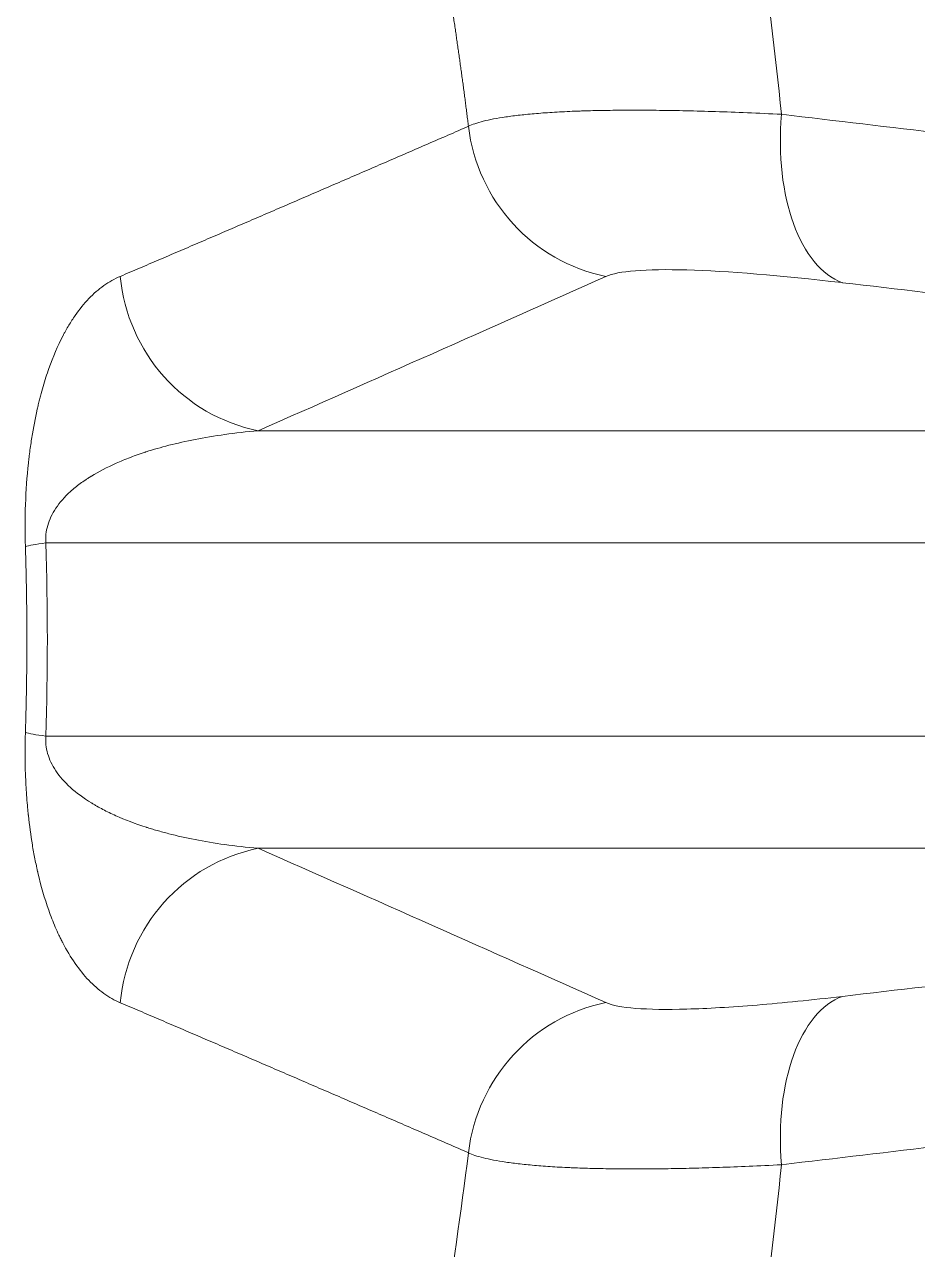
# Model space of a CAD drawing. Header units: millimetres. Extents: x 4664 to 8864, y -38 to 2932.
# Drawn here: x 7902.12 to 7908.89, y 1784.15 to 1793.44 of the extents above; entities that cross this region are included whole.
import ezdxf

# ---------------------------------------------------------------- set-up
doc = ezdxf.new("R2010")
doc.units = ezdxf.units.MM

msp = doc.modelspace()

# ---------------------------------------------------------------- linework, layer by layer
at = {"lineweight": 5}
for p, q in [((7915.9603, 1790.3589), (7903.8928, 1790.3589)), ((7902.2828, 1789.5075), (7915.7783, 1789.5075)), ((7915.7783, 1788.0428), (7902.2828, 1788.0428)), ((7903.8928, 1787.1914), (7915.9603, 1787.1914))]:
    msp.add_line(p, q, dxfattribs=at)
at = {"lineweight": 5, "extrusion": (0, 0, -1)}
for centre, major_axis, ratio, start_param, end_param in [((7908.5599, 1792.7593), (0.1524, 1.297), 0.532307, 3.265384, 4.649943), ((7869.5239, 1806.577), (71.6548, -13.6641), 0.105061, 0.965895, 0.986349), ((7906.7663, 1792.8067), (-0.5326, 1.1924), 0.983264, 3.752663, 5.019753), ((7904.1293, 1791.636), (0.527, -1.1949), 0.983038, 0.606425, 1.898438), ((7869.2875, 1805.2999), (72.9615, -13.6589), 0.10331, 0.966589, 0.987043), ((7903.4138, 1789.5075), (1.3053, 0.0406), 0.053788, 3.316381, 3.666029), ((7876.3244, 1788.7752), (25.9699, 0), 0.952222, 6.253566, 6.312805), ((7903.4138, 1788.0428), (1.3053, -0.0406), 0.053788, 2.617157, 2.966804), ((7904.1293, 1785.9144), (0.527, 1.1949), 0.983038, 4.384748, 5.67676), ((7869.2875, 1772.2505), (72.9615, 13.6589), 0.10331, 5.296142, 5.316597), ((7908.5599, 1784.791), (-0.1524, 1.297), 0.532307, 4.774835, 6.159394), ((7906.7663, 1784.7437), (0.5326, 1.1924), 0.983264, 4.405025, 5.672115), ((7869.5239, 1770.9734), (71.6548, 13.6641), 0.105061, 5.296836, 5.317291)]:
    msp.add_ellipse(centre, major_axis=major_axis, ratio=ratio, start_param=start_param, end_param=end_param, dxfattribs=at)
at = {"lineweight": 5}
for points, knots in [([(7907.8614, 1792.7593), (7907.814, 1793.2253), (7907.7026, 1794.1557), (7907.4857, 1795.5461), (7907.3075, 1796.4697), (7907.1612, 1797.1612), (7907.1103, 1797.3914), (7907.0308, 1797.7365), (7906.9903, 1797.909), (7906.9416, 1798.1101), (7906.9169, 1798.2106), (7906.9045, 1798.2608), (7906.8982, 1798.2859), (7906.8951, 1798.2985), (7906.8935, 1798.3048), (7906.8928, 1798.3079), (7906.8924, 1798.3095), (7906.8922, 1798.3102), (7906.8921, 1798.3106), (7906.892, 1798.3108), (7906.7798, 1798.7609), (7906.5397, 1799.6572), (7906.1312, 1800.9914), (7905.674, 1802.3154), (7905.3364, 1803.1912), (7905.1592, 1803.6274)], [0, 0, 0, 0, 0.125, 0.25, 0.375, 0.375, 0.4375, 0.4375, 0.46875, 0.484375, 0.492187, 0.496094, 0.498047, 0.499023, 0.499512, 0.499756, 0.499878, 0.499939, 0.499939, 0.5, 0.5, 0.625, 0.75, 0.875, 1, 1, 1, 1]), ([(7902.2125, 1803.3425), (7902.2166, 1803.3345), (7902.2247, 1803.3185), (7902.2368, 1803.2946), (7902.2489, 1803.2706), (7902.261, 1803.2466), (7902.2731, 1803.2226), (7902.2851, 1803.1987), (7902.2971, 1803.1747), (7902.309, 1803.1508), (7902.321, 1803.1268), (7902.3329, 1803.1029), (7902.3447, 1803.079), (7902.3566, 1803.0551), (7902.3684, 1803.0312), (7902.3802, 1803.0073), (7902.3919, 1802.9834), (7902.4037, 1802.9596), (7902.4154, 1802.9357), (7902.4271, 1802.9119), (7902.4387, 1802.888), (7902.4503, 1802.8642), (7902.4619, 1802.8404), (7902.4735, 1802.8166), (7902.485, 1802.7928), (7902.4965, 1802.769), (7902.508, 1802.7452), (7902.5195, 1802.7214), (7902.5309, 1802.6977), (7902.5423, 1802.6739), (7902.5537, 1802.6502), (7902.565, 1802.6264), (7902.5763, 1802.6027), (7902.5876, 1802.579), (7902.5988, 1802.5553), (7902.6101, 1802.5316), (7902.6213, 1802.5079), (7902.6325, 1802.4842), (7902.6436, 1802.4606), (7902.6547, 1802.4369), (7902.6658, 1802.4133), (7902.6769, 1802.3896), (7902.6879, 1802.366), (7902.6989, 1802.3424), (7902.7099, 1802.3188), (7902.7209, 1802.2952), (7902.7318, 1802.2716), (7902.7427, 1802.2481), (7902.7536, 1802.2245), (7902.7644, 1802.201), (7902.7752, 1802.1774), (7902.786, 1802.1539), (7902.7968, 1802.1304), (7902.8075, 1802.1069), (7902.8182, 1802.0834), (7902.8289, 1802.0599), (7902.8396, 1802.0364), (7902.8502, 1802.013), (7902.8608, 1801.9895), (7902.8714, 1801.9661), (7902.8819, 1801.9426), (7902.8924, 1801.9192), (7902.9029, 1801.8958), (7902.9134, 1801.8724), (7902.9238, 1801.849), (7902.9342, 1801.8256), (7902.9446, 1801.8023), (7902.955, 1801.7789), (7902.9653, 1801.7556), (7902.9756, 1801.7322), (7902.9859, 1801.7089), (7902.9962, 1801.6856), (7903.0064, 1801.6623), (7903.0166, 1801.639), (7903.0268, 1801.6158), (7903.0369, 1801.5925), (7903.047, 1801.5692), (7903.0571, 1801.546), (7903.0672, 1801.5228), (7903.0773, 1801.4996), (7903.0873, 1801.4764), (7903.0973, 1801.4532), (7903.1072, 1801.43), (7903.1172, 1801.4068), (7903.1271, 1801.3837), (7903.137, 1801.3605), (7903.1468, 1801.3374), (7903.1567, 1801.3143), (7903.1665, 1801.2911), (7903.1763, 1801.2681), (7903.186, 1801.245), (7903.1958, 1801.2219), (7903.2055, 1801.1988), (7903.2151, 1801.1758), (7903.2248, 1801.1527), (7903.2344, 1801.1297), (7903.244, 1801.1067), (7903.2536, 1801.0837), (7903.2632, 1801.0607), (7903.2727, 1801.0377), (7903.2822, 1801.0148), (7903.2917, 1800.9918), (7903.3011, 1800.9689), (7903.3105, 1800.9459), (7903.3199, 1800.923), (7903.3293, 1800.9001), (7903.3387, 1800.8772), (7903.348, 1800.8544), (7903.4258, 1800.6631), (7903.5681, 1800.3039), (7903.7669, 1799.7754), (7903.9546, 1799.2491), (7904.1314, 1798.7254), (7904.2478, 1798.3603), (7904.3113, 1798.1547), (7904.3257, 1798.1077), (7904.3401, 1798.0606), (7904.3544, 1798.0136), (7904.3686, 1797.9666), (7904.3827, 1797.9196), (7904.3967, 1797.8726), (7904.4107, 1797.8256), (7904.4246, 1797.7786), (7904.4384, 1797.7316), (7904.4521, 1797.6846), (7904.4658, 1797.6377), (7904.4793, 1797.5907), (7904.4928, 1797.5437), (7904.5062, 1797.4967), (7904.5196, 1797.4498), (7904.5328, 1797.4028), (7904.546, 1797.3559), (7904.5591, 1797.3089), (7904.5721, 1797.262), (7904.5851, 1797.2151), (7904.5979, 1797.1681), (7904.6107, 1797.1212), (7904.6234, 1797.0743), (7904.6361, 1797.0274), (7904.6486, 1796.9805), (7904.6611, 1796.9336), (7904.6735, 1796.8867), (7904.6858, 1796.8398), (7904.698, 1796.793), (7904.7102, 1796.7461), (7904.7223, 1796.6993), (7904.7343, 1796.6524), (7904.7463, 1796.6056), (7904.7581, 1796.5587), (7904.7699, 1796.5119), (7904.7816, 1796.4651), (7904.7932, 1796.4183), (7904.8048, 1796.3715), (7904.8162, 1796.3247), (7904.8276, 1796.2779), (7904.839, 1796.2312), (7904.8502, 1796.1844), (7904.8614, 1796.1377), (7904.8725, 1796.0909), (7904.8835, 1796.0442), (7904.8944, 1795.9975), (7904.9053, 1795.9507), (7904.9161, 1795.904), (7904.9268, 1795.8574), (7904.9374, 1795.8107), (7904.948, 1795.764), (7904.9585, 1795.7173), (7904.9689, 1795.6707), (7904.9792, 1795.6241), (7904.9895, 1795.5774), (7904.9997, 1795.5308), (7905.0098, 1795.4842), (7905.0198, 1795.4376), (7905.0298, 1795.391), (7905.0397, 1795.3445), (7905.0495, 1795.2979), (7905.0592, 1795.2514), (7905.0689, 1795.2048), (7905.0784, 1795.1583), (7905.088, 1795.1118), (7905.0974, 1795.0653), (7905.1068, 1795.0188), (7905.116, 1794.9724), (7905.1253, 1794.9259), (7905.1344, 1794.8795), (7905.1435, 1794.833), (7905.1525, 1794.7866), (7905.1614, 1794.7402), (7905.1702, 1794.6938), (7905.179, 1794.6475), (7905.1877, 1794.6011), (7905.1963, 1794.5547), (7905.2049, 1794.5084), (7905.2133, 1794.4621), (7905.2217, 1794.4158), (7905.2301, 1794.3695), (7905.2383, 1794.3232), (7905.2465, 1794.277), (7905.2546, 1794.2307), (7905.2627, 1794.1845), (7905.2706, 1794.1383), (7905.2785, 1794.0921), (7905.2864, 1794.0459), (7905.2941, 1793.9997), (7905.3018, 1793.9536), (7905.3094, 1793.9074), (7905.3169, 1793.8613), (7905.3244, 1793.8152), (7905.3318, 1793.7691), (7905.3391, 1793.7231), (7905.3463, 1793.677), (7905.3535, 1793.631), (7905.3606, 1793.585), (7905.3676, 1793.539), (7905.3746, 1793.493), (7905.3815, 1793.447), (7905.3883, 1793.401), (7905.395, 1793.3551), (7905.4017, 1793.3092), (7905.4083, 1793.2633), (7905.4148, 1793.2174), (7905.4213, 1793.1716), (7905.4277, 1793.1257), (7905.434, 1793.0799), (7905.4403, 1793.0341), (7905.4464, 1792.9883), (7905.4526, 1792.9425), (7905.4586, 1792.8968), (7905.4646, 1792.851), (7905.4705, 1792.8053), (7905.4763, 1792.7596), (7905.4821, 1792.7139), (7905.4858, 1792.6835), (7905.4877, 1792.6683)], [0, 0, 0, 0, 0.002443, 0.004884, 0.007322, 0.009759, 0.012193, 0.014626, 0.017056, 0.019484, 0.02191, 0.024334, 0.026756, 0.029176, 0.031594, 0.03401, 0.036423, 0.038835, 0.041244, 0.043651, 0.046056, 0.048459, 0.05086, 0.053259, 0.055656, 0.058051, 0.060443, 0.062834, 0.065222, 0.067608, 0.069992, 0.072374, 0.074754, 0.077132, 0.079508, 0.081882, 0.084253, 0.086623, 0.08899, 0.091356, 0.093719, 0.09608, 0.098439, 0.100796, 0.103151, 0.105503, 0.107854, 0.110202, 0.112549, 0.114893, 0.117235, 0.119576, 0.121914, 0.12425, 0.126583, 0.128915, 0.131245, 0.133572, 0.135898, 0.138221, 0.140542, 0.142861, 0.145179, 0.147493, 0.149806, 0.152117, 0.154426, 0.156732, 0.159037, 0.161339, 0.163639, 0.165938, 0.168234, 0.170528, 0.172819, 0.175109, 0.177397, 0.179682, 0.181966, 0.184247, 0.186527, 0.188804, 0.191079, 0.193352, 0.195623, 0.197891, 0.200158, 0.202423, 0.204685, 0.206946, 0.209204, 0.21146, 0.213714, 0.215966, 0.218216, 0.220464, 0.22271, 0.224953, 0.227195, 0.229434, 0.231671, 0.233907, 0.23614, 0.238371, 0.2406, 0.242826, 0.245051, 0.247274, 0.249494, 0.300775, 0.351418, 0.401426, 0.4508, 0.499541, 0.503925, 0.508305, 0.512683, 0.517057, 0.521428, 0.525796, 0.530161, 0.534523, 0.538882, 0.543237, 0.54759, 0.551939, 0.556286, 0.560629, 0.564969, 0.569306, 0.573641, 0.577972, 0.582299, 0.586624, 0.590946, 0.595265, 0.59958, 0.603893, 0.608203, 0.612509, 0.616812, 0.621113, 0.62541, 0.629704, 0.633996, 0.638284, 0.642569, 0.646851, 0.65113, 0.655406, 0.659679, 0.663949, 0.668216, 0.67248, 0.676741, 0.680999, 0.685254, 0.689506, 0.693754, 0.698, 0.702243, 0.706483, 0.71072, 0.714954, 0.719184, 0.723412, 0.727637, 0.731859, 0.736078, 0.740294, 0.744507, 0.748717, 0.752924, 0.757128, 0.761329, 0.765527, 0.769722, 0.773914, 0.778103, 0.782289, 0.786472, 0.790653, 0.79483, 0.799004, 0.803176, 0.807344, 0.81151, 0.815673, 0.819832, 0.823989, 0.828143, 0.832294, 0.836442, 0.840587, 0.844729, 0.848868, 0.853005, 0.857138, 0.861269, 0.865396, 0.869521, 0.873643, 0.877762, 0.881878, 0.885991, 0.890101, 0.894209, 0.898313, 0.902415, 0.906514, 0.91061, 0.914703, 0.918793, 0.92288, 0.926965, 0.931046, 0.935125, 0.939201, 0.943274, 0.947344, 0.951412, 0.955476, 0.959538, 0.963597, 0.967653, 0.971706, 0.975757, 0.979804, 0.983849, 0.987891, 0.99193, 0.995966, 1, 1, 1, 1]), ([(7907.8614, 1792.7593), (7907.7724, 1792.7639), (7907.6862, 1792.7679), (7907.5198, 1792.7747), (7907.4396, 1792.7776), (7907.2852, 1792.7825), (7907.2111, 1792.7844), (7907.0689, 1792.7875), (7907.0008, 1792.7886), (7906.8708, 1792.7901), (7906.8089, 1792.7905), (7906.6908, 1792.7906), (7906.6348, 1792.7903), (7906.5284, 1792.7891), (7906.478, 1792.7882), (7906.4066, 1792.7865), (7906.3834, 1792.7859), (7906.3497, 1792.7848), (7906.3331, 1792.7843), (7906.3142, 1792.7836), (7906.3048, 1792.7832), (7906.3001, 1792.783), (7906.2978, 1792.7829), (7906.2966, 1792.7829), (7906.2961, 1792.7829), (7906.2958, 1792.7829), (7906.2956, 1792.7829), (7906.2956, 1792.7829), (7906.2955, 1792.7829), (7906.2955, 1792.7829), (7906.2955, 1792.7829), (7906.2954, 1792.7829), (7906.2417, 1792.7807), (7906.1903, 1792.7782), (7906.0927, 1792.7723), (7906.0464, 1792.769), (7905.959, 1792.7617), (7905.9179, 1792.7577), (7905.8407, 1792.749), (7905.8047, 1792.7444), (7905.7377, 1792.7346), (7905.7068, 1792.7294), (7905.6499, 1792.7184), (7905.6239, 1792.7127), (7905.5769, 1792.7008), (7905.5558, 1792.6946), (7905.5183, 1792.6818), (7905.5019, 1792.6751), (7905.4877, 1792.6683)], [0, 0, 0, 0, 0.0625, 0.0625, 0.125, 0.125, 0.1875, 0.1875, 0.25, 0.25, 0.3125, 0.3125, 0.375, 0.375, 0.4375, 0.4375, 0.46875, 0.46875, 0.484375, 0.492187, 0.496094, 0.498047, 0.499023, 0.499512, 0.499756, 0.499878, 0.499939, 0.499969, 0.499985, 0.499992, 0.499992, 0.5, 0.5, 0.5625, 0.5625, 0.625, 0.625, 0.6875, 0.6875, 0.75, 0.75, 0.8125, 0.8125, 0.875, 0.875, 0.9375, 0.9375, 1, 1, 1, 1]), ([(7905.4877, 1792.6683), (7905.4618, 1792.657), (7905.41, 1792.6345), (7905.3323, 1792.6007), (7905.2548, 1792.5671), (7905.1774, 1792.5335), (7905.1001, 1792.5), (7905.023, 1792.4665), (7904.946, 1792.4332), (7904.8692, 1792.3999), (7904.7925, 1792.3667), (7904.7159, 1792.3336), (7904.6395, 1792.3005), (7904.5632, 1792.2675), (7904.4871, 1792.2346), (7904.4111, 1792.2018), (7904.3353, 1792.1691), (7904.2595, 1792.1364), (7904.184, 1792.1038), (7904.1085, 1792.0713), (7904.0332, 1792.0388), (7903.9581, 1792.0064), (7903.8831, 1791.9741), (7903.8082, 1791.9419), (7903.7335, 1791.9098), (7903.6589, 1791.8777), (7903.5844, 1791.8457), (7903.5101, 1791.8138), (7903.4359, 1791.782), (7903.3619, 1791.7502), (7903.288, 1791.7185), (7903.2143, 1791.6869), (7903.1407, 1791.6554), (7903.0672, 1791.624), (7902.9939, 1791.5926), (7902.9207, 1791.5613), (7902.8719, 1791.5404), (7902.8476, 1791.53)], [0, 0, 0, 0, 0.029594, 0.059127, 0.088601, 0.118014, 0.147367, 0.17666, 0.205893, 0.235066, 0.264179, 0.293231, 0.322223, 0.351156, 0.380028, 0.40884, 0.437592, 0.466283, 0.494915, 0.523486, 0.551998, 0.580449, 0.60884, 0.637171, 0.665441, 0.693652, 0.721803, 0.749893, 0.777923, 0.805893, 0.833803, 0.861653, 0.889443, 0.917172, 0.944842, 0.972451, 1, 1, 1, 1]), ([(7902.8476, 1791.53), (7902.8043, 1791.5115), (7902.7213, 1791.4648), (7902.6074, 1791.3658), (7902.5384, 1791.2807), (7902.4891, 1791.2098), (7902.4651, 1791.1726), (7902.4382, 1791.126), (7902.425, 1791.102), (7902.4185, 1791.0898), (7902.4152, 1791.0836), (7902.4136, 1791.0805), (7902.4128, 1791.079), (7902.4124, 1791.0782), (7902.4122, 1791.0778), (7902.4121, 1791.0776), (7902.4121, 1791.0775), (7902.412, 1791.0775), (7902.412, 1791.0775), (7902.412, 1791.0774), (7902.412, 1791.0774), (7902.412, 1791.0774), (7902.3727, 1791.002), (7902.3374, 1790.9201), (7902.2904, 1790.7877), (7902.2757, 1790.7419), (7902.2551, 1790.6709), (7902.2452, 1790.6348), (7902.2342, 1790.5916), (7902.2289, 1790.5698), (7902.2262, 1790.5588), (7902.2249, 1790.5533), (7902.2243, 1790.5505), (7902.2239, 1790.5491), (7902.2238, 1790.5484), (7902.2237, 1790.5481), (7902.2237, 1790.5479), (7902.2236, 1790.5478), (7902.2236, 1790.5478), (7902.2236, 1790.5478), (7902.2236, 1790.5477), (7902.2236, 1790.5477), (7902.2076, 1790.4792), (7902.1935, 1790.4087), (7902.1753, 1790.3), (7902.167, 1790.245), (7902.1585, 1790.1794), (7902.1546, 1790.1462), (7902.1527, 1790.1296), (7902.1518, 1790.1213), (7902.1513, 1790.1171), (7902.1511, 1790.115), (7902.151, 1790.1139), (7902.1509, 1790.1134), (7902.1509, 1790.1132), (7902.1509, 1790.113), (7902.1509, 1790.113), (7902.1509, 1790.113), (7902.1509, 1790.1129), (7902.1509, 1790.1129), (7902.1287, 1789.9072), (7902.1212, 1789.6965), (7902.128, 1789.4797)], [0, 0, 0, 0, 0.125, 0.25, 0.375, 0.375, 0.4375, 0.46875, 0.484375, 0.492188, 0.496094, 0.498047, 0.499023, 0.499512, 0.499756, 0.499878, 0.499939, 0.499969, 0.499985, 0.499992, 0.499992, 0.5, 0.5, 0.625, 0.625, 0.6875, 0.6875, 0.71875, 0.734375, 0.742188, 0.746094, 0.748047, 0.749023, 0.749512, 0.749756, 0.749878, 0.749939, 0.749969, 0.749985, 0.749992, 0.749992, 0.75, 0.75, 0.8125, 0.8125, 0.84375, 0.859375, 0.867188, 0.871094, 0.873047, 0.874023, 0.874512, 0.874756, 0.874878, 0.874939, 0.874969, 0.874985, 0.874992, 0.874992, 0.875, 0.875, 1, 1, 1, 1]), ([(7906.5299, 1791.5296), (7906.5762, 1791.5503), (7906.6514, 1791.5646), (7906.8566, 1791.581), (7906.9887, 1791.583), (7907.4514, 1791.5704), (7907.8559, 1791.5372), (7908.3235, 1791.4823)], [0, 0, 0, 0, 0.25, 0.25, 0.5, 0.5, 1, 1, 1, 1]), ([(7902.2828, 1789.5075), (7902.2794, 1789.5517), (7902.2841, 1789.5961), (7902.3096, 1789.6844), (7902.3304, 1789.7283), (7902.3881, 1789.8144), (7902.425, 1789.8567), (7902.4925, 1789.918), (7902.5171, 1789.9381), (7902.557, 1789.9677), (7902.5777, 1789.9823), (7902.6032, 1789.999), (7902.6163, 1790.0073), (7902.623, 1790.0115), (7902.6263, 1790.0135), (7902.628, 1790.0146), (7902.6288, 1790.0151), (7902.6293, 1790.0153), (7902.6295, 1790.0155), (7902.6296, 1790.0155), (7902.6296, 1790.0155), (7902.6296, 1790.0156), (7902.6297, 1790.0156), (7902.6297, 1790.0156), (7902.6297, 1790.0156), (7902.6298, 1790.0156), (7902.6844, 1790.049), (7902.7463, 1790.0814), (7902.85, 1790.1276), (7902.8863, 1790.1426), (7902.9436, 1790.1643), (7902.9729, 1790.175), (7903.0083, 1790.1871), (7903.0263, 1790.1931), (7903.0353, 1790.1961), (7903.0399, 1790.1976), (7903.0422, 1790.1983), (7903.0433, 1790.1987), (7903.0439, 1790.1989), (7903.0442, 1790.1989), (7903.0443, 1790.199), (7903.0444, 1790.199), (7903.0444, 1790.199), (7903.0444, 1790.199), (7903.0445, 1790.199), (7903.0445, 1790.1991), (7903.0445, 1790.1991), (7903.0975, 1790.2161), (7903.155, 1790.2328), (7903.2788, 1790.2644), (7903.3451, 1790.2794), (7903.4864, 1790.307), (7903.5614, 1790.3197), (7903.7204, 1790.3419), (7903.8043, 1790.3514), (7903.8928, 1790.3589)], [0, 0, 0, 0, 0.0625, 0.0625, 0.125, 0.125, 0.1875, 0.1875, 0.21875, 0.21875, 0.234375, 0.242188, 0.246094, 0.248047, 0.249023, 0.249512, 0.249756, 0.249878, 0.249939, 0.249969, 0.249985, 0.249992, 0.249996, 0.249998, 0.249998, 0.25, 0.25, 0.375, 0.375, 0.4375, 0.4375, 0.46875, 0.484375, 0.492188, 0.496094, 0.498047, 0.499023, 0.499512, 0.499756, 0.499878, 0.499939, 0.499969, 0.499985, 0.499992, 0.499996, 0.499996, 0.5, 0.5, 0.625, 0.625, 0.75, 0.75, 0.875, 0.875, 1, 1, 1, 1]), ([(7902.128, 1789.4797), (7902.1282, 1789.4746), (7902.1285, 1789.4644), (7902.129, 1789.4491), (7902.1294, 1789.4338), (7902.1299, 1789.4185), (7902.1303, 1789.4032), (7902.1307, 1789.3878), (7902.1311, 1789.3725), (7902.1315, 1789.3572), (7902.1319, 1789.3419), (7902.1323, 1789.3266), (7902.1327, 1789.3113), (7902.1331, 1789.2959), (7902.1334, 1789.2806), (7902.1337, 1789.2653), (7902.1341, 1789.25), (7902.1344, 1789.2347), (7902.1347, 1789.2193), (7902.135, 1789.204), (7902.1353, 1789.1887), (7902.1356, 1789.1734), (7902.1358, 1789.1581), (7902.1361, 1789.1428), (7902.1363, 1789.1274), (7902.1366, 1789.1121), (7902.1368, 1789.0968), (7902.137, 1789.0815), (7902.1372, 1789.0662), (7902.1374, 1789.0509), (7902.1376, 1789.0355), (7902.1378, 1789.0202), (7902.1379, 1789.0049), (7902.1381, 1788.9896), (7902.1382, 1788.9743), (7902.1384, 1788.959), (7902.1385, 1788.9436), (7902.1386, 1788.9283), (7902.1387, 1788.913), (7902.1388, 1788.8977), (7902.1389, 1788.8824), (7902.1389, 1788.8671), (7902.139, 1788.8517), (7902.139, 1788.8364), (7902.1391, 1788.8211), (7902.1391, 1788.8058), (7902.1391, 1788.7905), (7902.1391, 1788.7701), (7902.1391, 1788.7446), (7902.139, 1788.7139), (7902.1389, 1788.6833), (7902.1388, 1788.6527), (7902.1386, 1788.622), (7902.1384, 1788.5914), (7902.1381, 1788.5608), (7902.1378, 1788.5301), (7902.1374, 1788.4995), (7902.137, 1788.4689), (7902.1366, 1788.4382), (7902.1361, 1788.4076), (7902.1356, 1788.377), (7902.135, 1788.3463), (7902.1344, 1788.3157), (7902.1338, 1788.2851), (7902.1331, 1788.2544), (7902.1323, 1788.2238), (7902.1315, 1788.1931), (7902.1307, 1788.1625), (7902.1299, 1788.1319), (7902.129, 1788.1012), (7902.1283, 1788.0808), (7902.128, 1788.0706)], [0, 0, 0, 0, 0.010884, 0.021768, 0.03265, 0.043532, 0.054412, 0.065292, 0.076172, 0.08705, 0.097928, 0.108805, 0.119681, 0.130556, 0.141431, 0.152305, 0.163178, 0.174051, 0.184923, 0.195794, 0.206665, 0.217535, 0.228405, 0.239274, 0.250142, 0.26101, 0.271878, 0.282745, 0.293611, 0.304477, 0.315342, 0.326207, 0.337072, 0.347936, 0.3588, 0.369663, 0.380526, 0.391389, 0.402251, 0.413113, 0.423975, 0.434837, 0.445698, 0.456559, 0.467419, 0.47828, 0.48914, 0.5, 0.52172, 0.543441, 0.565163, 0.586887, 0.608611, 0.630337, 0.652064, 0.673793, 0.695523, 0.717256, 0.73899, 0.760726, 0.782465, 0.804206, 0.825949, 0.847695, 0.869444, 0.891196, 0.91295, 0.934708, 0.956468, 0.978232, 1, 1, 1, 1]), ([(7902.128, 1788.0706), (7902.1246, 1787.9629), (7902.1248, 1787.8567), (7902.1304, 1787.6993), (7902.1345, 1787.6212), (7902.1417, 1787.5308), (7902.1459, 1787.4858), (7902.1482, 1787.4634), (7902.1493, 1787.4522), (7902.1499, 1787.4466), (7902.1502, 1787.4438), (7902.1504, 1787.4424), (7902.1504, 1787.4417), (7902.1505, 1787.4413), (7902.1505, 1787.4411), (7902.1505, 1787.4411), (7902.1505, 1787.441), (7902.1505, 1787.441), (7902.1505, 1787.441), (7902.1587, 1787.3646), (7902.1687, 1787.2903), (7902.1868, 1787.1817), (7902.1965, 1787.1281), (7902.2092, 1787.0668), (7902.2159, 1787.0365), (7902.2193, 1787.0214), (7902.221, 1787.0139), (7902.2219, 1787.0101), (7902.2223, 1787.0083), (7902.2225, 1787.0073), (7902.2226, 1787.0068), (7902.2227, 1787.0066), (7902.2227, 1787.0065), (7902.2227, 1787.0065), (7902.2227, 1787.0064), (7902.2227, 1787.0064), (7902.2227, 1787.0064), (7902.2463, 1786.9051), (7902.2737, 1786.8103), (7902.3205, 1786.6776), (7902.3372, 1786.635), (7902.3636, 1786.5734), (7902.3772, 1786.5432), (7902.3937, 1786.5091), (7902.4021, 1786.4922), (7902.4064, 1786.4839), (7902.4085, 1786.4797), (7902.4096, 1786.4777), (7902.4101, 1786.4766), (7902.4104, 1786.4761), (7902.4105, 1786.4758), (7902.4106, 1786.4757), (7902.4106, 1786.4756), (7902.4106, 1786.4756), (7902.4106, 1786.4756), (7902.4106, 1786.4756), (7902.4107, 1786.4755), (7902.4402, 1786.4185), (7902.5027, 1786.3138), (7902.6065, 1786.1854), (7902.7208, 1786.0859), (7902.8041, 1786.0389), (7902.8476, 1786.0203)], [0, 0, 0, 0, 0.0625, 0.0625, 0.09375, 0.109375, 0.117187, 0.121094, 0.123047, 0.124023, 0.124512, 0.124756, 0.124878, 0.124939, 0.124969, 0.124985, 0.124992, 0.124992, 0.125, 0.125, 0.1875, 0.1875, 0.21875, 0.234375, 0.242187, 0.246094, 0.248047, 0.249023, 0.249512, 0.249756, 0.249878, 0.249939, 0.249969, 0.249985, 0.249992, 0.249992, 0.25, 0.25, 0.375, 0.375, 0.4375, 0.4375, 0.46875, 0.484375, 0.492187, 0.496094, 0.498047, 0.499023, 0.499512, 0.499756, 0.499878, 0.499939, 0.499969, 0.499985, 0.499992, 0.499992, 0.5, 0.5, 0.625, 0.75, 0.875, 1, 1, 1, 1]), ([(7903.8928, 1787.1914), (7903.8042, 1787.199), (7903.7201, 1787.2085), (7903.5608, 1787.2308), (7903.4856, 1787.2435), (7903.3441, 1787.2712), (7903.2777, 1787.2863), (7903.1847, 1787.31), (7903.1548, 1787.3182), (7903.1116, 1787.3306), (7903.0905, 1787.3369), (7903.0665, 1787.3443), (7903.0547, 1787.348), (7903.0488, 1787.3499), (7903.0459, 1787.3508), (7903.0444, 1787.3513), (7903.0437, 1787.3516), (7903.0434, 1787.3517), (7903.0432, 1787.3517), (7903.0431, 1787.3518), (7903.043, 1787.3518), (7903.043, 1787.3518), (7903.043, 1787.3518), (7903.0429, 1787.3518), (7903.0429, 1787.3518), (7903.0429, 1787.3518), (7902.9593, 1787.3788), (7902.8829, 1787.408), (7902.7792, 1787.4543), (7902.7465, 1787.4702), (7902.7, 1787.4944), (7902.6775, 1787.5067), (7902.6523, 1787.5212), (7902.6401, 1787.5285), (7902.634, 1787.5321), (7902.631, 1787.534), (7902.6295, 1787.5349), (7902.6288, 1787.5353), (7902.6284, 1787.5356), (7902.6282, 1787.5357), (7902.6281, 1787.5357), (7902.6281, 1787.5358), (7902.628, 1787.5358), (7902.628, 1787.5358), (7902.628, 1787.5358), (7902.6279, 1787.5358), (7902.628, 1787.5358), (7902.628, 1787.5358), (7902.5668, 1787.5733), (7902.5139, 1787.6128), (7902.4243, 1787.6944), (7902.3875, 1787.7366), (7902.3301, 1787.8226), (7902.3094, 1787.8664), (7902.2841, 1787.9545), (7902.2794, 1787.9988), (7902.2828, 1788.0428)], [0, 0, 0, 0, 0.125, 0.125, 0.25, 0.25, 0.375, 0.375, 0.4375, 0.4375, 0.46875, 0.484375, 0.492187, 0.496094, 0.498047, 0.499023, 0.499512, 0.499756, 0.499878, 0.499939, 0.499969, 0.499985, 0.499992, 0.499996, 0.499996, 0.5, 0.5, 0.625, 0.625, 0.6875, 0.6875, 0.71875, 0.734375, 0.742187, 0.746094, 0.748047, 0.749023, 0.749512, 0.749756, 0.749878, 0.749939, 0.749969, 0.749985, 0.749992, 0.749996, 0.749998, 0.749998, 0.75, 0.75, 0.8125, 0.8125, 0.875, 0.875, 0.9375, 0.9375, 1, 1, 1, 1]), ([(7908.3235, 1786.0681), (7908.0896, 1786.0406), (7907.8741, 1786.0188), (7907.4796, 1785.9864), (7907.2987, 1785.9759), (7906.8353, 1785.9631), (7906.6225, 1785.9794), (7906.5299, 1786.0207)], [0, 0, 0, 0, 0.25, 0.25, 0.5, 0.5, 1, 1, 1, 1]), ([(7902.8476, 1786.0203), (7902.8719, 1786.0099), (7902.9207, 1785.9891), (7902.9939, 1785.9578), (7903.0672, 1785.9264), (7903.1407, 1785.8949), (7903.2143, 1785.8634), (7903.288, 1785.8318), (7903.3619, 1785.8001), (7903.4359, 1785.7684), (7903.5101, 1785.7365), (7903.5844, 1785.7046), (7903.6589, 1785.6726), (7903.7335, 1785.6406), (7903.8082, 1785.6084), (7903.8831, 1785.5762), (7903.9581, 1785.5439), (7904.0332, 1785.5115), (7904.1085, 1785.4791), (7904.184, 1785.4466), (7904.2595, 1785.414), (7904.3353, 1785.3813), (7904.4111, 1785.3486), (7904.4871, 1785.3157), (7904.5632, 1785.2828), (7904.6395, 1785.2498), (7904.7159, 1785.2168), (7904.7925, 1785.1837), (7904.8692, 1785.1505), (7904.946, 1785.1172), (7905.023, 1785.0838), (7905.1001, 1785.0504), (7905.1774, 1785.0169), (7905.2548, 1784.9833), (7905.3323, 1784.9496), (7905.41, 1784.9159), (7905.4618, 1784.8934), (7905.4877, 1784.8821)], [0, 0, 0, 0, 0.027549, 0.055158, 0.082828, 0.110557, 0.138347, 0.166197, 0.194107, 0.222077, 0.250107, 0.278197, 0.306348, 0.334559, 0.362829, 0.39116, 0.419551, 0.448002, 0.476514, 0.505085, 0.533717, 0.562408, 0.59116, 0.619972, 0.648844, 0.677777, 0.706769, 0.735821, 0.764934, 0.794107, 0.82334, 0.852633, 0.881986, 0.911399, 0.940873, 0.970406, 1, 1, 1, 1]), ([(7905.4877, 1784.8821), (7905.4318, 1784.4304), (7905.3656, 1783.9759), (7905.212, 1783.0622), (7905.1245, 1782.6031), (7904.9277, 1781.6813), (7904.8182, 1781.2187), (7904.637, 1780.5231), (7904.5738, 1780.291), (7904.4746, 1779.9425), (7904.4239, 1779.7681), (7904.3629, 1779.5647), (7904.3319, 1779.4629), (7904.3163, 1779.412), (7904.3085, 1779.3866), (7904.3046, 1779.3739), (7904.3026, 1779.3675), (7904.3016, 1779.3643), (7904.3011, 1779.3627), (7904.3009, 1779.3619), (7904.3008, 1779.3615), (7904.3007, 1779.3613), (7904.3007, 1779.3612), (7904.3007, 1779.3612), (7904.3007, 1779.3612), (7904.1732, 1778.9487), (7904.035, 1778.531), (7903.7359, 1777.6866), (7903.5749, 1777.2598), (7903.2287, 1776.3988), (7903.0435, 1775.9645), (7902.6476, 1775.0901), (7902.4368, 1774.6499), (7902.2125, 1774.2078)], [0, 0, 0, 0, 0.125, 0.125, 0.25, 0.25, 0.375, 0.375, 0.4375, 0.4375, 0.46875, 0.484375, 0.492187, 0.496094, 0.498047, 0.499023, 0.499512, 0.499756, 0.499878, 0.499939, 0.499969, 0.499985, 0.499992, 0.499992, 0.5, 0.5, 0.625, 0.625, 0.75, 0.75, 0.875, 0.875, 1, 1, 1, 1]), ([(7905.4877, 1784.8821), (7905.5019, 1784.8752), (7905.5183, 1784.8686), (7905.5559, 1784.8557), (7905.577, 1784.8495), (7905.6242, 1784.8376), (7905.6502, 1784.8319), (7905.7072, 1784.8209), (7905.7382, 1784.8157), (7905.8053, 1784.8059), (7905.8414, 1784.8012), (7905.9187, 1784.7926), (7905.96, 1784.7886), (7906.0476, 1784.7813), (7906.094, 1784.7779), (7906.1673, 1784.7735), (7906.1924, 1784.7722), (7906.231, 1784.7703), (7906.2506, 1784.7694), (7906.2738, 1784.7684), (7906.2855, 1784.7679), (7906.2913, 1784.7677), (7906.2943, 1784.7675), (7906.2958, 1784.7675), (7906.2965, 1784.7675), (7906.2969, 1784.7674), (7906.297, 1784.7674), (7906.2971, 1784.7674), (7906.2972, 1784.7674), (7906.2972, 1784.7674), (7906.2972, 1784.7674), (7906.3451, 1784.7656), (7906.3955, 1784.764), (7906.5019, 1784.7615), (7906.5578, 1784.7606), (7906.6751, 1784.7594), (7906.7365, 1784.7592), (7906.8329, 1784.7595), (7906.8657, 1784.7597), (7906.916, 1784.7602), (7906.9414, 1784.7605), (7906.9715, 1784.7608), (7906.9866, 1784.7611), (7906.9943, 1784.7612), (7906.9981, 1784.7612), (7907, 1784.7612), (7907.0009, 1784.7613), (7907.0014, 1784.7613), (7907.0016, 1784.7613), (7907.0018, 1784.7613), (7907.0018, 1784.7613), (7907.0018, 1784.7613), (7907.0019, 1784.7613), (7907.0599, 1784.7621), (7907.1212, 1784.7634), (7907.2506, 1784.7665), (7907.3187, 1784.7685), (7907.4618, 1784.7733), (7907.5368, 1784.7762), (7907.6939, 1784.7828), (7907.7759, 1784.7866), (7907.8614, 1784.791)], [0, 0, 0, 0, 0.0625, 0.0625, 0.125, 0.125, 0.1875, 0.1875, 0.25, 0.25, 0.3125, 0.3125, 0.375, 0.375, 0.4375, 0.4375, 0.46875, 0.46875, 0.484375, 0.492187, 0.496094, 0.498047, 0.499023, 0.499512, 0.499756, 0.499878, 0.499939, 0.499969, 0.499985, 0.499985, 0.5, 0.5, 0.5625, 0.5625, 0.625, 0.625, 0.6875, 0.6875, 0.71875, 0.71875, 0.734375, 0.742187, 0.746094, 0.748047, 0.749023, 0.749512, 0.749756, 0.749878, 0.749939, 0.749969, 0.749985, 0.749985, 0.75, 0.75, 0.8125, 0.8125, 0.875, 0.875, 0.9375, 0.9375, 1, 1, 1, 1]), ([(7905.1592, 1773.9229), (7905.3365, 1774.3594), (7905.6744, 1775.2359), (7906.1318, 1776.5609), (7906.4043, 1777.451), (7906.5965, 1778.1212), (7906.6586, 1778.345), (7906.7488, 1778.6814), (7906.7931, 1778.8497), (7906.8435, 1779.0464), (7906.8683, 1779.1448), (7906.8807, 1779.194), (7906.8868, 1779.2186), (7906.8899, 1779.2309), (7906.8914, 1779.2371), (7906.8922, 1779.2402), (7906.8926, 1779.2417), (7906.8927, 1779.2424), (7906.8929, 1779.2428), (7906.8929, 1779.243), (7907.0073, 1779.7022), (7907.219, 1780.6218), (7907.486, 1782.0062), (7907.7027, 1783.3957), (7907.814, 1784.3253), (7907.8614, 1784.791)], [0, 0, 0, 0, 0.125, 0.25, 0.375, 0.375, 0.4375, 0.4375, 0.46875, 0.484375, 0.492187, 0.496094, 0.498047, 0.499023, 0.499512, 0.499756, 0.499878, 0.499939, 0.499939, 0.5, 0.5, 0.625, 0.75, 0.875, 1, 1, 1, 1])]:
    msp.add_open_spline(points, degree=3, knots=knots, dxfattribs=at)
for points in [[(7903.8928, 1790.3589), (7904.7758, 1790.7483), (7905.6546, 1791.1386), (7906.5299, 1791.5296)], [(7906.5299, 1786.0207), (7905.6546, 1786.4117), (7904.7758, 1786.802), (7903.8928, 1787.1914)]]:
    msp.add_open_spline(points, degree=3, dxfattribs=at)

doc.saveas('drawing.dxf')
